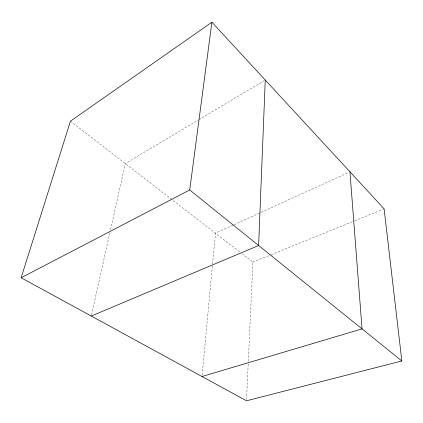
<?xml version="1.0" encoding="UTF-8"?>
<svg xmlns="http://www.w3.org/2000/svg" width="423" height="423" viewBox="0 0 423 423"><rect width="100%" height="100%" fill="white"/><g stroke="black" fill="none" stroke-linecap="round" stroke-linejoin="round"><path stroke-width="0.32" stroke-dasharray="2.12 1.59" d="M246.561 399.471L248.201 363.981M248.317 361.353L252.896 262.123L241.972 253.684M202.141 375.185L212.489 264.75M212.547 264.095L215.444 233.195L233.459 224.978M91.564 314.76L109.948 232.417M110.525 229.848L125.314 163.585L198.403 119.952M198.969 119.614L264.126 80.719M234.056 224.703L348.742 172.367M252.896 262.123L270.593 254.937M271.206 254.688L354.204 220.986M354.812 220.743L384.11 208.846M70.424 121.19L239.889 252.082"/><path stroke-width="0.63" d="M265.263 80.042L258.622 245.504L91.278 316.05M21.15 277.763L189.731 189.959L211.907 22.218L384.11 208.846L401.85 360.972L246.503 400.782L21.15 277.763L70.424 121.19L211.907 22.218M202.02 376.502L362.046 328.883L349.943 171.817M189.731 189.959L401.85 360.972"/></g></svg>
